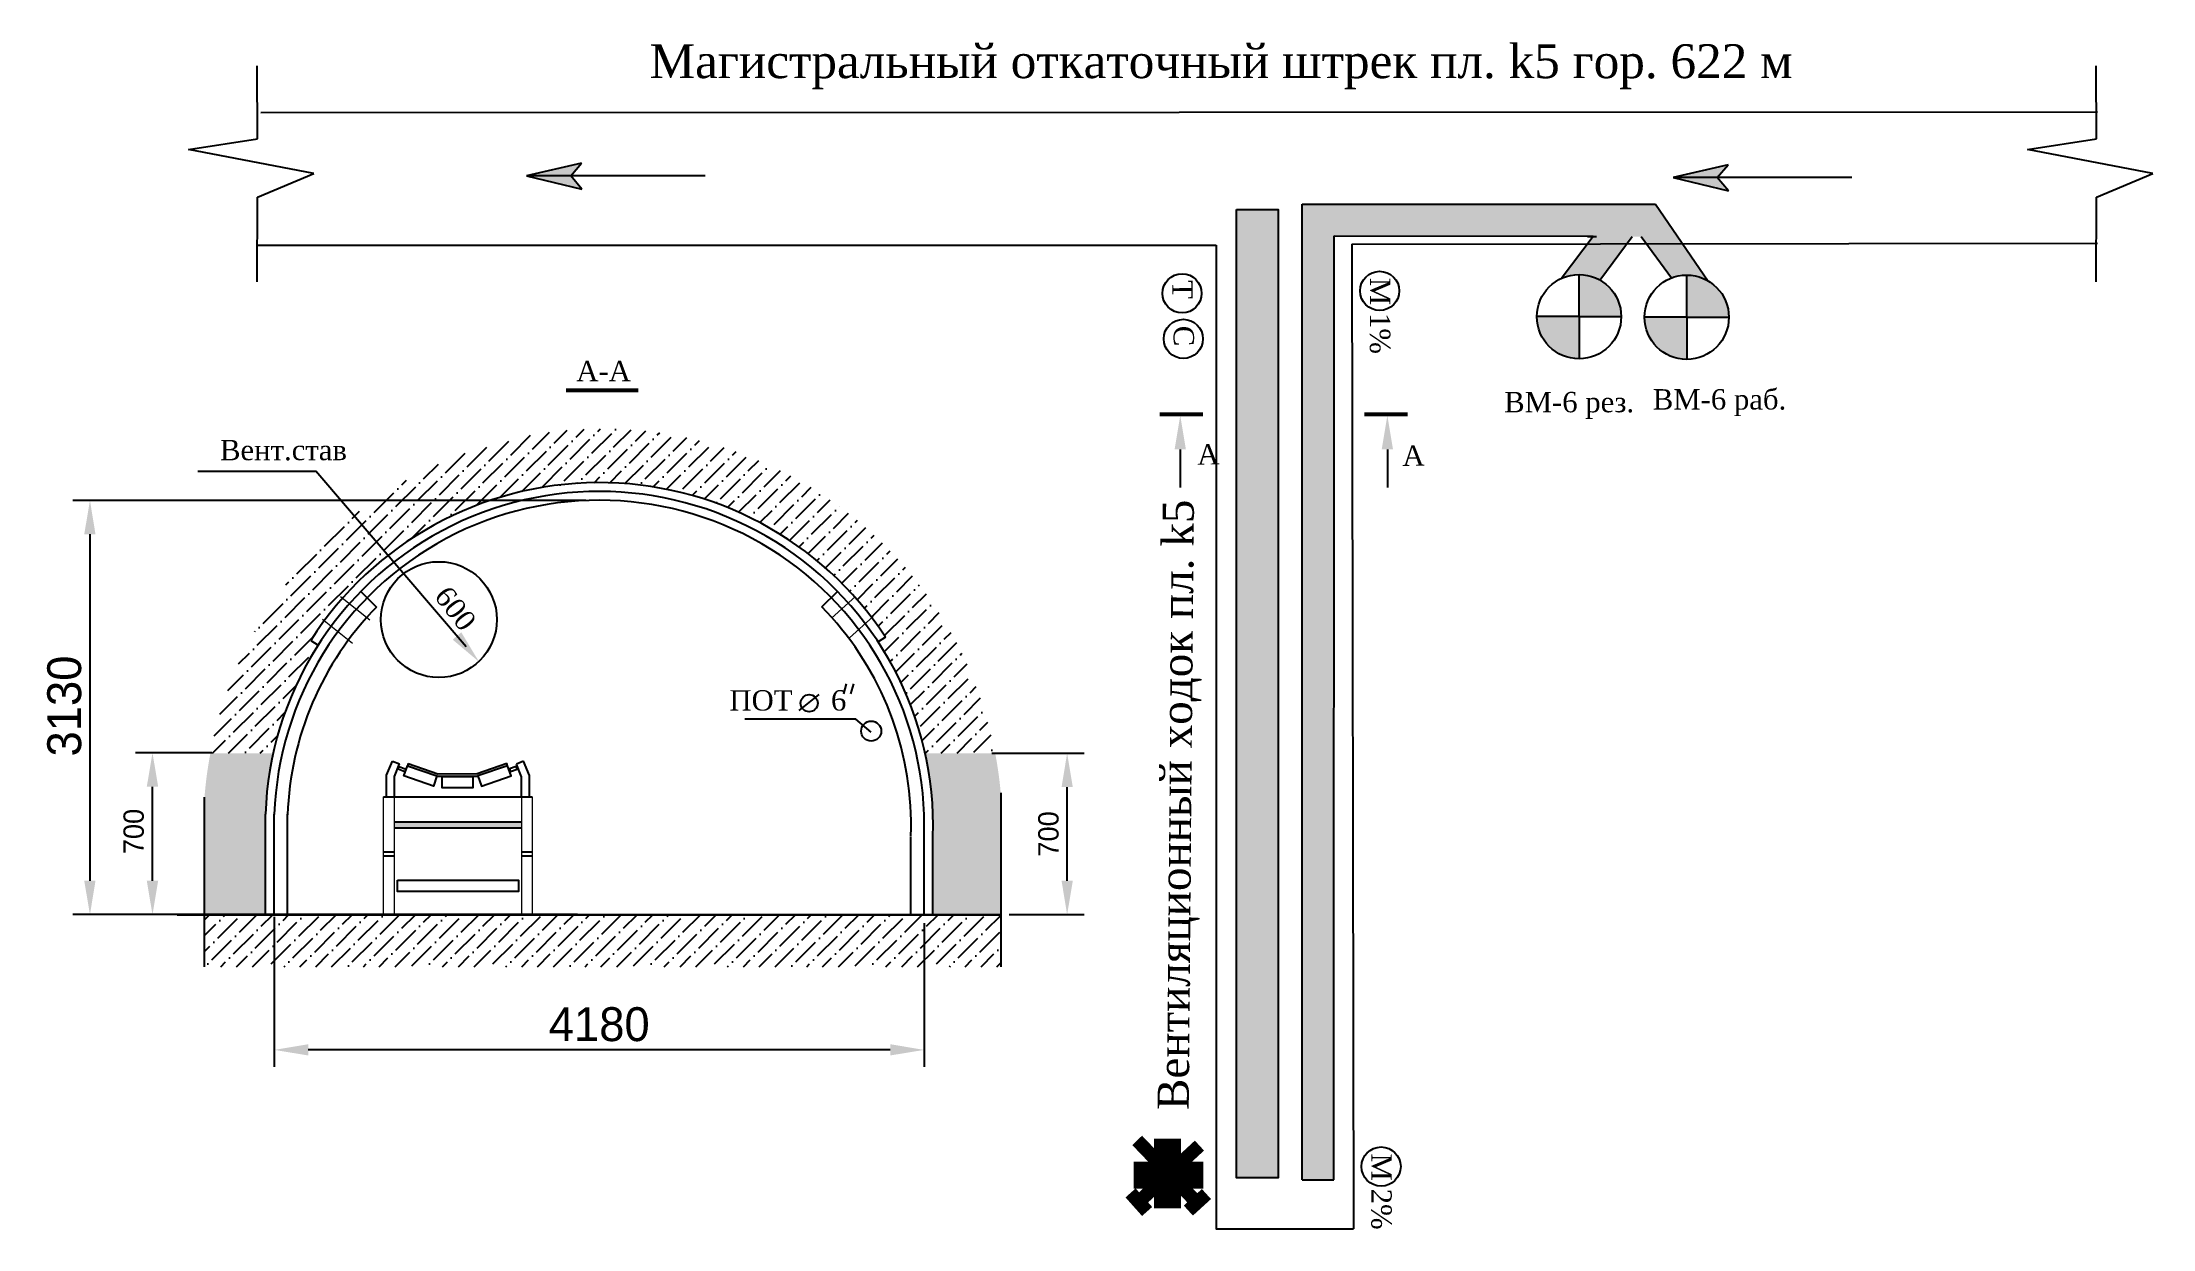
# Model space of a CAD drawing. Header units: millimetres. Extents: x 209 to 365, y 12 to 100.
import ezdxf

# ---------------------------------------------------------------- set-up
doc = ezdxf.new("R2010")
doc.units = ezdxf.units.MM
doc.dimstyles.new('ISO-25', dxfattribs={"dimtxt": 2.5, "dimasz": 2.5, "dimexe": 1.25, "dimexo": 0.625, "dimtad": 1, "dimtxsty": 'Standard', "dimcen": 2.5, "dimadec": 0, "dimazin": 0, "dimtfac": 1, "dimtmove": 0, "dimatfit": 3, "dimfxl": 0, "dimarcsym": 0})
pattern_1 = [(45, (-230.4015, 2.37244), (0.4377875, 1.6052208), [2.06375, -0.41275, 0, -0.41275])]

# ---------------------------------------------------------------- blocks, each defined once
blk = doc.blocks.new('*D6')
at = {"color": 0, "lineweight": -2}
for p, q in [((226.59, 35.31), (226.59, 24.26)), ((274.49, 34.85), (274.49, 24.26)), ((271.99, 25.51), (229.09, 25.51))]:
    blk.add_line(p, q, dxfattribs=at)
at = {"color": 0}
for points in [[(229.09, 25.93), (229.09, 25.1), (226.59, 25.51)], [(271.99, 25.93), (271.99, 25.1), (274.49, 25.51)]]:
    blk.add_solid(points, dxfattribs=at)
at = {"layer": 'Defpoints', "color": 0}
for p in [(226.59, 35.94), (274.49, 35.48), (226.59, 25.51)]:
    blk.add_point(p, dxfattribs=at)
at = {"color": 0, "insert": (250.54, 27.39), "char_height": 2.5, "attachment_point": 5}
blk.add_mtext('4180', dxfattribs=at)
blk = doc.blocks.new('*D7')
at = {"color": 0, "lineweight": -2}
for p, q in [((249.55, 66.02), (211.75, 66.02)), ((213, 63.52), (213, 37.98)), ((248.93, 35.48), (211.75, 35.48))]:
    blk.add_line(p, q, dxfattribs=at)
at = {"color": 0}
for points in [[(212.58, 63.52), (213.41, 63.52), (213, 66.02)], [(212.58, 37.98), (213.41, 37.98), (213, 35.48)]]:
    blk.add_solid(points, dxfattribs=at)
at = {"layer": 'Defpoints', "color": 0}
for p in [(250.18, 66.02), (213, 35.48), (249.56, 35.48)]:
    blk.add_point(p, dxfattribs=at)
at = {"color": 0, "insert": (211.12, 50.86), "char_height": 2.5, "attachment_point": 5, "rotation": 90}
blk.add_mtext('3130', dxfattribs=at)
blk = doc.blocks.new('*D9')
at = {"color": 0, "lineweight": -2}
for p, q in [((221.98, 47.41), (216.36, 47.41)), ((217.61, 37.98), (217.61, 44.91)), ((220.82, 35.48), (216.36, 35.48))]:
    blk.add_line(p, q, dxfattribs=at)
at = {"color": 0}
for points in [[(217.19, 44.91), (218.03, 44.91), (217.61, 47.41)], [(217.19, 37.98), (218.03, 37.98), (217.61, 35.48)]]:
    blk.add_solid(points, dxfattribs=at)
at = {"layer": 'Defpoints', "color": 0}
for p in [(217.61, 47.41), (222.6, 47.41), (221.45, 35.48)]:
    blk.add_point(p, dxfattribs=at)
at = {"color": 0, "insert": (216.23, 41.61), "char_height": 1.5, "attachment_point": 5, "rotation": 90}
blk.add_mtext('700', dxfattribs=at)
blk = doc.blocks.new('*D10')
at = {"color": 0, "lineweight": -2}
for p, q in [((279.49, 47.38), (286.28, 47.38)), ((285.03, 37.98), (285.03, 44.88)), ((280.76, 35.48), (286.28, 35.48))]:
    blk.add_line(p, q, dxfattribs=at)
at = {"color": 0}
for points in [[(284.62, 44.88), (285.45, 44.88), (285.03, 47.38)], [(284.62, 37.98), (285.45, 37.98), (285.03, 35.48)]]:
    blk.add_solid(points, dxfattribs=at)
at = {"layer": 'Defpoints', "color": 0}
for p in [(278.87, 47.38), (285.03, 47.38), (280.14, 35.48)]:
    blk.add_point(p, dxfattribs=at)
at = {"color": 0, "insert": (283.66, 41.43), "char_height": 1.5, "attachment_point": 5, "rotation": 90}
blk.add_mtext('700', dxfattribs=at)

msp = doc.modelspace()

# ---------------------------------------------------------------- hatches: boundary and pattern name
at = {"lineweight": 25}
for color, points in [(5, [(245.177, 89.932), (249.263, 88.971), (248.436, 89.932), (249.237, 90.866)]), (1, [(329.697, 89.808), (333.783, 88.847), (332.955, 89.808), (333.756, 90.742)])]:
    msp.add_hatch(color=color, dxfattribs=at).paths.add_polyline_path(points)
for color, points in [(9, [(300.58, 87.469), (297.518, 87.469), (297.518, 16.08), (300.58, 16.08)]), (2, [(330.47, 84.835), (327.803, 84.836), (327.34, 85.46), (326.671, 85.46), (326.21, 84.836), (323.303, 84.836), (323.804, 85.502), (304.707, 85.53), (304.695, 15.93), (302.366, 15.929), (302.35, 87.847), (328.394, 87.849)]), (2, [(332.289, 82.194, 0.2295309), (329.589, 82.423), (327.803, 84.836), (330.47, 84.835)]), (2, [(322.765, 82.669), (322.765, 79.562), (325.873, 79.562, 0.4142136)]), (2, [(333.809, 79.522, 0.4142136), (330.702, 82.63), (330.702, 79.522)]), (2, [(322.765, 79.562), (319.658, 79.562, 0.4142136), (322.765, 76.455)]), (2, [(327.595, 79.522, 0.4142136), (330.702, 76.415), (330.702, 79.522)]), (7, [(238.636, 45.868), (236.456, 46.618), (236.402, 46.463), (238.579, 45.703), (238.573, 45.686), (241.604, 45.696), (241.601, 45.703), (243.779, 46.463), (243.719, 46.636), (241.552, 45.877)]), (7, [(244.805, 41.846), (244.805, 42.333), (235.448, 42.333), (235.448, 41.846)])]:
    msp.add_hatch(color=color).paths.add_polyline_path(points)
msp.add_hatch(color=2).paths.add_polyline_path([(324.306, 82.26, 0.243321), (321.453, 82.379), (323.303, 84.836), (326.21, 84.836)], flags=17)
h = msp.add_hatch()
h.set_pattern_fill('ANSI36', color=0, scale=0.26, style=0)
h.set_pattern_definition(pattern_1)
h.paths.add_polyline_path([(221.879, 47.384), (226.509, 47.384, -0.0883081), (229.82, 55.349), (229.273, 55.7, -0.2517057), (250.177, 67.324), (250.177, 71.297, 0.353936)])
h.paths.add_polyline_path([(271.647, 55.941), (271.104, 55.584, -0.0911744), (274.568, 47.384), (279.727, 47.384, 0.3659489), (250.177, 71.297), (250.177, 67.324, -0.2563067)])
h = msp.add_hatch(color=7)
h.paths.add_polyline_path([(225.941, 42.887, -0.0461416), (226.509, 47.384), (221.879, 47.384, 0.0277123), (221.445, 44.151), (221.445, 35.476), (225.941, 35.476)])
h.paths.add_polyline_path([(275.136, 41.244), (275.136, 35.476), (280.136, 35.476), (280.136, 44.45, 0.0251673), (279.727, 47.384), (274.568, 47.384, -0.0628803)])
h = msp.add_hatch()
h.set_pattern_fill('ANSI36', color=0, scale=0.26, style=0)
h.set_pattern_definition(pattern_1)
h.paths.add_polyline_path([(250.177, 35.476), (221.445, 35.476), (221.445, 31.641), (250.177, 31.641)])
h.paths.add_polyline_path([(250.177, 31.641), (280.136, 31.641), (280.136, 35.476), (250.177, 35.476)])

# ---------------------------------------------------------------- linework, layer by layer
for p, q in [((225.36, 92.669), (225.334, 98.06)), ((360.914, 92.668), (360.888, 98.06)), ((220.262, 91.873), (225.36, 92.669)), ((229.502, 90.122), (220.262, 91.873)), ((355.817, 91.873), (360.914, 92.668)), ((365.056, 90.122), (355.817, 91.873)), ((225.36, 88.371), (229.502, 90.122)), ((360.914, 88.371), (365.056, 90.122)), ((225.334, 82.124), (225.36, 88.371)), ((360.888, 82.124), (360.914, 88.371)), ((280.136, 35.476), (221.445, 35.476))]:
    msp.add_line(p, q, dxfattribs=at)
for p, q in [((225.604, 94.611), (360.974, 94.661)), ((302.35, 87.847), (328.394, 87.849)), ((302.366, 15.929), (302.35, 87.847)), ((328.394, 87.849), (332.292, 82.19)), ((225.293, 84.828), (296.006, 84.839)), ((296.006, 84.839), (296.014, 12.324)), ((304.695, 15.93), (304.707, 85.53)), ((304.707, 85.53), (323.804, 85.502)), ((306.007, 84.899), (360.974, 84.979)), ((306.007, 84.899), (306.14, 12.324)), ((321.454, 82.379), (323.804, 85.502)), ((324.307, 82.261), (326.671, 85.46)), ((327.34, 85.46), (329.59, 82.422)), ((322.765, 79.562), (322.765, 82.669)), ((330.702, 79.522), (330.702, 82.63)), ((322.765, 79.562), (319.658, 79.562)), ((322.765, 79.562), (325.873, 79.562)), ((322.765, 79.562), (322.765, 76.455)), ((330.702, 79.522), (327.595, 79.522)), ((330.702, 79.522), (333.809, 79.522)), ((330.702, 79.522), (330.702, 76.415)), ((293.369, 69.781), (293.369, 66.958)), ((308.635, 69.781), (308.635, 66.958)), ((220.946, 68.183), (229.661, 68.183)), ((240.739, 55.211), (229.661, 68.183)), ((232.963, 59.294), (234.124, 58.156)), ((266.942, 58.178), (268.096, 59.312)), ((267.686, 57.374), (266.942, 58.178)), ((229.273, 55.7), (229.82, 55.349)), ((271.647, 55.941), (271.104, 55.584)), ((265.28, 50.538), (266.757, 51.698)), ((268.753, 52.499), (268.542, 51.761)), ((269.28, 52.499), (269.069, 51.761)), ((269.448, 49.897), (261.272, 49.897)), ((270.595, 48.936), (269.448, 49.897)), ((234.848, 44.17), (234.848, 45.758)), ((235.448, 44.17), (235.448, 45.66)), ((236.456, 46.618), (236.402, 46.463)), ((236.456, 46.619), (238.636, 45.868)), ((238.573, 45.686), (241.604, 45.696)), ((238.636, 45.868), (241.552, 45.877)), ((241.552, 45.877), (243.719, 46.636)), ((243.779, 46.463), (243.719, 46.636)), ((244.805, 44.15), (244.805, 45.64)), ((245.405, 44.17), (245.405, 45.738)), ((221.445, 31.641), (221.445, 44.151)), ((234.648, 44.17), (245.605, 44.17)), ((280.136, 44.45), (280.136, 31.641)), ((225.941, 35.476), (225.941, 42.887)), ((226.591, 35.476), (226.591, 42.887)), ((227.566, 35.476), (227.566, 42.887)), ((273.511, 35.476), (273.511, 41.244)), ((274.486, 35.476), (274.486, 41.244)), ((275.136, 35.476), (275.136, 41.244)), ((219.441, 35.476), (280.136, 35.476))]:
    msp.add_line(p, q)
at = {"color": 5, "lineweight": 25}
for p, q in [((249.237, 90.866), (245.177, 89.932)), ((248.436, 89.932), (249.237, 90.866)), ((258.357, 89.932), (245.173, 89.932)), ((245.177, 89.932), (249.263, 88.971)), ((249.263, 88.971), (248.436, 89.932))]:
    msp.add_line(p, q, dxfattribs=at)
at = {"color": 1, "lineweight": 25}
for p, q in [((333.756, 90.742), (329.697, 89.808)), ((332.955, 89.808), (333.756, 90.742)), ((342.876, 89.808), (329.692, 89.808)), ((329.697, 89.808), (333.783, 88.847)), ((333.783, 88.847), (332.955, 89.808))]:
    msp.add_line(p, q, dxfattribs=at)
at = {"color": 0}
for p, q in [((323.38, 85.46), (324.048, 85.46)), ((234.848, 45.758), (235.294, 46.804)), ((235.294, 46.804), (235.814, 46.594)), ((244.959, 46.784), (244.439, 46.574)), ((245.405, 45.738), (244.959, 46.784)), ((235.448, 45.66), (235.814, 46.594)), ((244.805, 45.64), (244.439, 46.574)), ((302.366, 15.929), (304.695, 15.93)), ((296.002, 12.324), (306.14, 12.324))]:
    msp.add_line(p, q, dxfattribs=at)
at = {"lineweight": 20}
for p, q in [((231.474, 58.934), (233.628, 57.214)), ((269.43, 58.941), (267.654, 57.345)), ((230.146, 57.263), (232.352, 55.502)), ((270.723, 57.457), (268.982, 55.892)), ((234.648, 35.476), (234.648, 44.17)), ((235.448, 35.476), (235.448, 44.17)), ((244.805, 44.17), (244.805, 35.476)), ((245.605, 44.17), (245.605, 35.476))]:
    msp.add_line(p, q, dxfattribs=at)
at = {"color": 0}
msp.add_lwpolyline([(297.518, 87.469), (300.58, 87.469), (300.58, 16.08), (297.518, 16.08)], close=True, dxfattribs=at)
at = {"const_width": 0.3}
for points in [[(248.102, 74.128), (253.415, 74.128)], [(295.05, 72.371), (291.857, 72.371)], [(310.13, 72.371), (306.937, 72.371)]]:
    msp.add_lwpolyline(points, dxfattribs=at)
for points in [[(235.784, 46.407), (236.285, 46.216), (236.209, 46.017), (235.708, 46.209)], [(236.402, 46.463), (238.579, 45.703), (238.314, 44.944), (236.137, 45.703)], [(241.243, 45.65), (238.937, 45.651), (238.936, 44.846), (241.243, 44.846)], [(243.779, 46.463), (241.601, 45.703), (241.866, 44.944), (244.044, 45.703)], [(244.425, 46.411), (243.923, 46.22), (243.999, 46.021), (244.501, 46.212)], [(235.666, 38.02), (244.585, 38.02), (244.585, 37.183), (235.666, 37.183)]]:
    msp.add_lwpolyline(points, close=True)
for points in [[(235.448, 42.333), (244.805, 42.333)], [(244.805, 41.846), (235.448, 41.846)], [(234.648, 40.099), (235.448, 40.099)], [(235.448, 39.796), (234.648, 39.796)], [(244.805, 40.099), (245.605, 40.099)], [(245.605, 39.796), (244.805, 39.796)]]:
    msp.add_lwpolyline(points)
at = {"color": 5, "const_width": 1}
for points in [[(290.191, 18.841), (294.633, 14.218)], [(294.783, 18.457), (290.191, 14.201)], [(289.707, 14.969), (290.926, 13.601)], [(295.3, 14.886), (293.965, 13.667)]]:
    msp.add_lwpolyline(points, dxfattribs=at)
at = {"color": 1, "const_width": 2}
for points in [[(292.435, 13.835), (292.435, 18.97)], [(289.934, 16.271), (295.068, 16.271)]]:
    msp.add_lwpolyline(points, dxfattribs=at)
for centre, radius in [((293.502, 81.279), 1.445), ((308.067, 81.461), 1.445), ((322.765, 79.562), 3.107), ((330.702, 79.522), 3.107), ((293.598, 77.924), 1.445), ((238.723, 57.229), 4.271), ((266.018, 51.065), 0.633), ((270.588, 49.012), 0.738), ((308.171, 16.909), 1.445)]:
    msp.add_circle(centre, radius)
for radius, start, end in [(25.261, 33.3178, 147.33387), (24.611, 358.08761, 178.08761), (23.961, 358.08761, 178.08761), (22.986, 135.57199, 178.08761), (22.986, 358.08761, 41.7561)]:
    msp.add_arc((250.539, 42.066), radius, start, end)
for points in [[(292.952, 69.781), (293.786, 69.781), (293.369, 72.281)], [(308.219, 69.781), (309.052, 69.781), (308.635, 72.281)], [(239.738, 55.753), (240.372, 56.294), (241.678, 54.122)]]:
    msp.add_solid(points)

# ---------------------------------------------------------------- texts
at = {"attachment_point": 1}
for s, insert, char_height, width in [('{\\fTimes New Roman|b0|i0|c204|p18;Магистральный откаточный штрек пл. k5 гор. 622 м}', (254.249, 99.644), 2.5, 85.19636), ('{\\fTimes New Roman|b0|i0|c204|p18;А-А}', (248.848, 76.306), 1.5, 30.68116), ('{\\fTimes New Roman|b0|i0|c204|p18;ВМ-6 рез.}', (317.246, 74.015), 1.5, 76.66101), ('{\\fTimes New Roman|b0|i0|c204|p18;ВМ-6 раб.}', (328.201, 74.217), 1.5, 76.66101), ('{\\fTimes New Roman|b0|i0|c204|p18;Вент.став}', (222.587, 70.48), 1.5, 30.68116), ('{\\fTimes New Roman|b0|i0|c204|p18;ПОТ     6}', (260.135, 52.028), 1.5, 30.68116)]:
    msp.add_mtext(s, dxfattribs=dict(at, insert=insert, char_height=char_height, width=width))
for s, insert, char_height, width, rotation in [('{\\fTimes New Roman|b0|i0|c204|p18;Т}', (294.28, 82.254), 1.5, 30.68116, 270.45148), ('{\\fTimes New Roman|b0|i0|c204|p18;М}', (308.853, 82.43), 1.5, 30.68116, 270), ('{\\fTimes New Roman|b0|i0|c204|p18;1%}', (308.853, 79.833), 1.5, 30.68116, 270), ('{\\fTimes New Roman|b0|i0|c204|p18;С}', (294.376, 78.898), 1.5, 30.68116, 270.45148), ('{\\fTimes New Roman|b0|i0|c204|p18;А}', (294.599, 70.144), 1.5, 30.68116, 1.19439), ('{\\fTimes New Roman|b0|i0|c204|p18;А}', (309.721, 70.054), 1.5, 30.68116, 1.19439), ('{\\fTimes New Roman|b0|i0|c204|p18;Вентиляционный ходок пл. k5}', (291.692, 21.089), 2.3, 76.66101, 89.51561), ('{\\fTimes New Roman|b0|i0|c204|p18;600}', (239.496, 59.855), 1.5, 30.68116, 307.9028), ('{\\fTimes New Roman|b0|i0|c204|p18;М}', (308.956, 17.877), 1.5, 30.68116, 270), ('{\\fTimes New Roman|b0|i0|c204|p18;2%}', (308.956, 15.281), 1.5, 30.68116, 270)]:
    msp.add_mtext(s, dxfattribs=dict(at, insert=insert, char_height=char_height, width=width, rotation=rotation))

# ---------------------------------------------------------------- dimensions: what is measured, and where the dimension line sits
dim = msp.add_linear_dim(base=(212.997, 35.476), p1=(250.177, 66.024), p2=(249.559, 35.476), angle=90, text='3130', dimstyle='ISO-25')
dim.commit()
dim.dimension.update_dxf_attribs({"geometry": '*D7', "text_midpoint": (212.997, 50.857), "dimtype": 160})
for base, p1, p2, picture, middle in [((217.61, 47.415), (221.445, 35.476), (222.602, 47.415), '*D9', (217.61, 41.609)), ((285.033, 47.384), (280.136, 35.476), (278.865, 47.384), '*D10', (285.033, 41.43))]:
    dim = msp.add_linear_dim(base=base, p1=p1, p2=p2, angle=90, text='700', dimstyle='ISO-25', override={"dimtxt": 1.5})
    dim.commit()
    dim.dimension.update_dxf_attribs({"geometry": picture, "text_midpoint": middle, "dimtype": 160})
dim = msp.add_linear_dim(base=(226.591, 25.513), p1=(274.486, 35.476), p2=(226.591, 35.938), text='4180', dimstyle='ISO-25')
dim.commit()
dim.dimension.update_dxf_attribs({"geometry": '*D6', "text_midpoint": (250.539, 27.388)})

doc.saveas('drawing.dxf')
